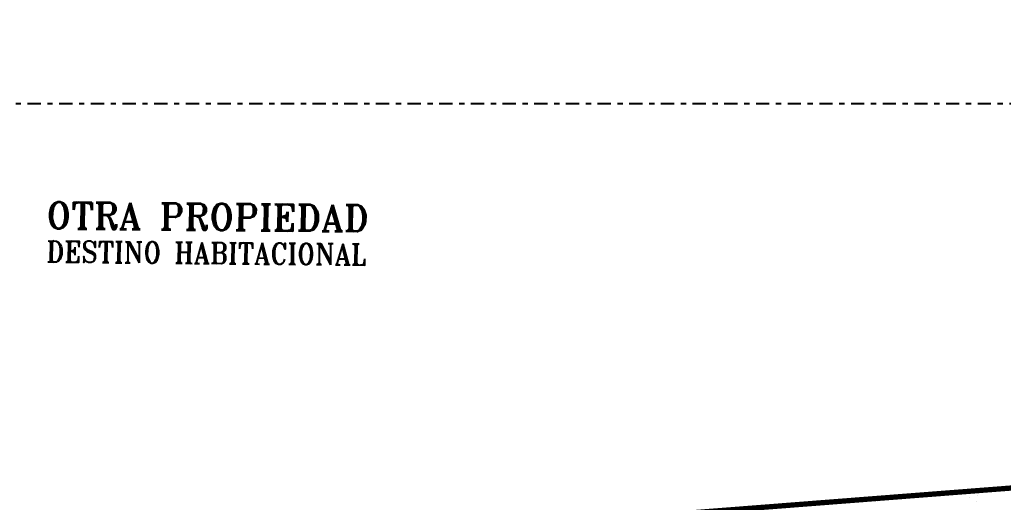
# Model space of a CAD drawing. Header units: millimetres. Extents: x 340 to 1003762, y 22 to 362022.
# Drawn here: x 369.77 to 388.41, y 98.79 to 107.94 of the extents above; entities that cross this region are included whole.
import ezdxf
from ezdxf.xclip import XClip

# ---------------------------------------------------------------- set-up
doc = ezdxf.new("R2010")
doc.units = ezdxf.units.MM
doc.header["$XCLIPFRAME"] = 0
doc.linetypes.add('LSBB_P_002 - PLANTA 1° NIVEL SALA DE VENTAS$0$000_ALTILLO PROPUESTA$0$HIDDEN', pattern=[0.375, 0.25, -0.125])
doc.linetypes.add('LSBB_P_002 - PLANTA 1° NIVEL SALA DE VENTAS$0$DASHDOT2', pattern=[0.5, 0.25, -0.125, 0, -0.125])
doc.layers.add('LSBB_P_002 - PLANTA 1° NIVEL SALA DE VENTAS$0$0.1', color=8, linetype='Continuous', lineweight=5)
for name, color, linetype in [('LSBB_P_002 - PLANTA 1° NIVEL SALA DE VENTAS$0$COTAS-EXT', 4, 'Continuous'), ('LSBB_P_002 - PLANTA 1° NIVEL SALA DE VENTAS$0$EJES', 8, 'LSBB_P_002 - PLANTA 1° NIVEL SALA DE VENTAS$0$DASHDOT2'), ('LSBB_P_002 - PLANTA 1° NIVEL SALA DE VENTAS$0$HATCH', 8, 'Continuous'), ('LSBB_P_002 - PLANTA 1° NIVEL SALA DE VENTAS$0$TEXTOS', 7, 'Continuous'), ('XREF', 7, 'Continuous')]:
    doc.layers.add(name, color=color, linetype=linetype)
doc.styles.add('LSBB_P_002 - PLANTA 1° NIVEL SALA DE VENTAS$0$1212_EXTERIORES OP8$0$STANDARD', font='txt')
doc.styles.add('LSBB_P_002 - PLANTA 1° NIVEL SALA DE VENTAS$0$ROMANT', font='romant')
doc.linetypes.add('LSBB_P_002 - PLANTA 1° NIVEL SALA DE VENTAS$0$1212_EXTERIORES OP8$0${ -E- }', pattern='A,4,-0.75,["E",LSBB_P_002 - PLANTA 1° NIVEL SALA DE VENTAS$0$1212_EXTERIORES OP8$0$STANDARD,S=0.15,R=0,X=-0.05,Y=-0.07],-0.75', length=5.5)

# ---------------------------------------------------------------- blocks, each defined once
blk = doc.blocks.new('*X45')
at = {"color": 0}
for p, q in [((525.702, 113.707), (525.702, 113.707)), ((525.847, 113.741), (525.847, 113.741)), ((523.722, 113.638), (523.722, 113.638)), ((523.96, 113.623), (523.96, 113.623)), ((525.828, 113.626), (525.828, 113.626))]:
    blk.add_line(p, q, dxfattribs=at)
blk = doc.blocks.new('LSBB_P_002 - PLANTA 1° NIVEL SALA DE VENTAS', base_point=(223.57, 14.22))
at = {"layer": 'LSBB_P_002 - PLANTA 1° NIVEL SALA DE VENTAS$0$0.1', "linetype": 'LSBB_P_002 - PLANTA 1° NIVEL SALA DE VENTAS$0$1212_EXTERIORES OP8$0${ -E- }', "const_width": 0.1}
blk.add_lwpolyline([(767.369, 324), (768.571, 311.217), (776.864, 311.708), (787.403, 312.503), (787.397, 312.604), (807.28, 314.148), (807.254, 314.432), (811.116, 314.798), (810.909, 327.194), (794.883, 326.28), (788.186, 325.891), (787.156, 325.821), (778.341, 325.036), (767.371, 323.97)], close=True, dxfattribs=at)
at = {"layer": 'LSBB_P_002 - PLANTA 1° NIVEL SALA DE VENTAS$0$EJES'}
blk.add_line((877.859, 321.166), (769.057, 321.166), dxfattribs=at)
at = {"layer": 'LSBB_P_002 - PLANTA 1° NIVEL SALA DE VENTAS$0$HATCH', "color": 9, "linetype": 'LSBB_P_002 - PLANTA 1° NIVEL SALA DE VENTAS$0$000_ALTILLO PROPUESTA$0$HIDDEN'}
blk.add_blockref('*X45', (277.354, 200.004), dxfattribs=at)
at = {"layer": 'LSBB_P_002 - PLANTA 1° NIVEL SALA DE VENTAS$0$COTAS-EXT', "color": 4, "style": 'LSBB_P_002 - PLANTA 1° NIVEL SALA DE VENTAS$0$ROMANT', "width": 0.9}
blk.add_text('DESTINO HABITACIONAL', height=0.4, rotation=359.4576, dxfattribs=at).set_placement((785.563, 318.166))
at = {"layer": 'LSBB_P_002 - PLANTA 1° NIVEL SALA DE VENTAS$0$TEXTOS', "color": 4, "style": 'LSBB_P_002 - PLANTA 1° NIVEL SALA DE VENTAS$0$ROMANT'}
blk.add_text('OTRA PROPIEDAD', height=0.5, rotation=359.4576, dxfattribs=at).set_placement((785.563, 318.803))

msp = doc.modelspace()

# ---------------------------------------------------------------- block references
at = {"layer": 'XREF'}
ref = msp.add_blockref('LSBB_P_002 - PLANTA 1° NIVEL SALA DE VENTAS', (-191.719, -200.6), dxfattribs=at)
XClip(ref).set_block_clipping_path([(755.454857474, 236.6800249606), (887.3150098981, 333.6713636781)])

doc.saveas('drawing.dxf')
